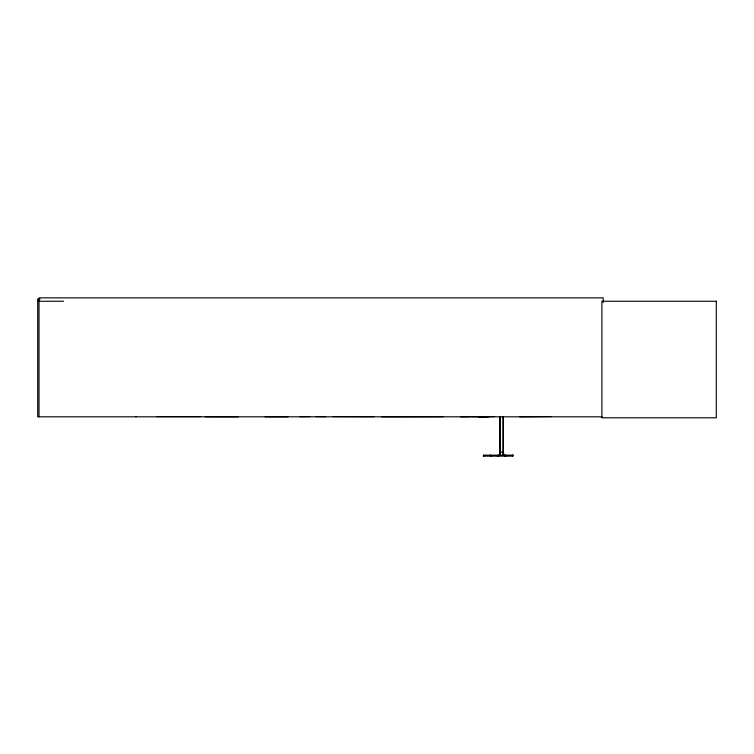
<?xml version="1.0" encoding="UTF-8"?>
<svg xmlns="http://www.w3.org/2000/svg" width="754" height="754" viewBox="0 0 754 754"><rect width="100%" height="100%" fill="white"/><g stroke="black" fill="none" stroke-linecap="round" stroke-linejoin="round"><path stroke-width="1.13" d="M205.239 416.774L238.17 416.792M265.144 416.774L287.915 416.792M519.629 416.783L551.551 416.528M477.442 416.576L460.93 416.576M300.111 416.698L309.781 416.576M156.804 416.594L200.705 416.576M136.512 416.576L135.579 416.717M489.129 416.604L472.117 416.547M460.826 416.736L470.232 416.585M479.29 416.623L488.724 416.585M477.989 416.811L494.605 416.576M40.056 299.065L37.7 299.065L37.7 416.811L602.05 416.811M37.7 301.251L63.562 301.251M381.694 416.792L403.541 416.792M404.417 416.792L443.032 416.698M325.624 416.698L315.954 416.576M373.909 416.698L333.155 416.576M603.228 302.561L603.228 297.858L39.029 297.858L39.029 416.811M512.673 455.237L512.673 456.085M512.645 455.171L512.645 456.142M505.802 455.171L505.802 456.142M505.491 455.171L505.5 456.142M504.558 455.171L504.577 456.142M503.587 455.171L503.587 452.259L499.591 452.259L499.591 455.171M503.436 416.717L503.436 455.171M502.965 416.717L502.965 455.171M500.213 416.717L500.213 455.171M499.751 416.717L499.751 455.171M498.63 455.171L498.63 456.142M497.706 455.171L497.706 456.142M490.882 455.171L490.882 456.142M490.571 455.171L490.571 456.142M483.719 455.171L483.719 456.142M716.3 301.251L601.899 301.251L601.899 417.791L716.3 417.791L716.3 301.251M512.965 455.171L483.408 455.171L483.408 456.142L512.965 456.142L512.965 455.171"/></g></svg>
